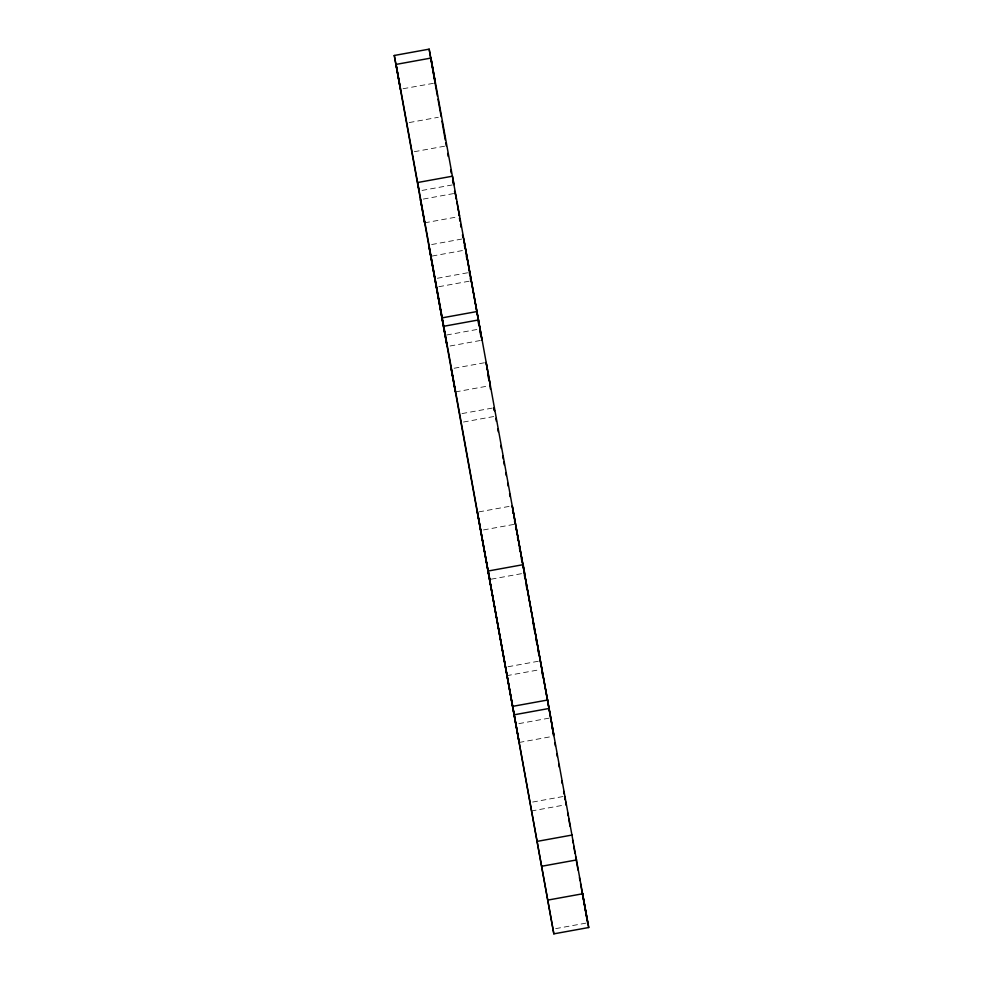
<?xml version="1.0" encoding="UTF-8"?>
<svg xmlns="http://www.w3.org/2000/svg" width="983" height="983" viewBox="0 0 983 983"><rect width="100%" height="100%" fill="white"/><g stroke="black" fill="none" stroke-linecap="round" stroke-linejoin="round"><path stroke-width="0.74" stroke-dasharray="4.92 3.69" d="M403.079 88.728L433.847 83.248M409.235 122.556L438.295 117.284M414.322 151.701L444.832 146.16M422.026 190.444L452.536 184.89M423.341 199.07L453.851 193.528M424.656 222.834L456.616 217.034M431.66 244.534L462.157 238.992M432.164 256.047L462.674 250.518M437.349 278.275L467.859 272.733M438.823 286.717L469.333 281.175M446.614 335.006L478.574 329.194M450.03 346.004L480.54 340.462M454.134 368.256L484.644 362.715M455.424 391.934L487.384 386.135M461.973 413.585L492.483 408.056M463.448 422.039L493.957 416.497M478.832 511.897L509.341 506.368M483.476 529.935L513.986 524.394M491.254 579.171L521.764 573.63M508.039 666.744L538.549 661.203M506.601 675.714L540.023 669.644M518.852 723.635L549.362 718.094M519.147 742.46L551.107 736.66M532.651 802.054L563.161 796.513M531.225 811.024L564.635 804.966M555.69 928.628L586.2 923.086"/><path stroke-width="1.47" d="M394.281 55.478L429.153 49.15L435.309 82.977L430.959 58.071L396.088 64.399L400.437 89.306L394.281 55.478L553.847 933.85L588.719 927.522L430.959 58.071M553.847 933.85L442.264 317.841L477.136 311.513M443.738 326.282L478.61 319.942M512.954 706.31L547.814 699.982M514.416 714.752L549.288 708.424M537.455 841.325L572.315 834.997M541.805 866.244L576.665 859.916M547.961 900.072L582.821 893.744M489.915 383.542L490.296 385.606L490.112 384.574M455.62 194.929L456.407 199.254M458.864 212.967L459.442 216.063L458.52 210.878M486.855 366.573L486.094 362.457L487.445 370.05M457.906 207.708L458.422 210.522M489.067 378.934L489.534 381.502M422.063 208.408L420.441 199.598L421.449 205.238M423.046 214.036L424.656 222.834L423.648 217.206M480.036 328.936L463.62 238.722L481.989 340.192L480.282 330.349M487.322 369.129L487.851 372.029M488.404 375.051L488.035 373.036L489.829 382.94M550.812 717.836L512.241 505.84L515.436 524.136M435.039 82.928L437.447 96.174M437.988 99.111L441.195 116.756M456.812 201.687L458.385 210.116M515.706 525.635L531.852 614.35M532.393 617.349L541.694 668.477M542.247 671.475L543.611 678.995M544.164 682.005L553.736 734.62M588.719 927.522L582.563 893.694L587.158 920.014M447.658 153.434L448.199 156.444M450.669 170.01L451.222 173.02M452.585 180.553L453.138 183.563M454.515 191.107L455.055 194.118M459.442 218.226L459.995 221.236M460.536 224.247L461.088 227.27M462.465 234.802L463.005 237.812M464.381 245.345L464.922 248.367M466.298 255.899L466.851 258.91M494.486 410.796L493.933 407.785L494.424 410.599M495.85 418.34L496.403 421.351M497.779 428.883L498.32 431.893M500.789 445.459L501.342 448.469M502.706 456.001L503.259 459.024M503.812 462.035L504.353 465.045M505.729 472.577L506.27 475.6M507.646 483.132L508.199 486.143M509.563 493.675L510.116 496.685M512.585 510.251L513.126 513.261M514.502 520.806L515.043 523.816M515.596 526.827L516.149 529.837M517.513 537.382L518.066 540.392M519.429 547.924L519.982 550.935M521.359 558.467L521.899 561.49M524.369 575.043L524.922 578.065M526.286 585.598L526.839 588.608M533.142 623.271L533.695 626.282M534.236 629.292L534.789 632.302M536.153 639.847L536.706 642.857M538.082 650.39L538.623 653.4M565.164 799.265L564.623 796.255L565.114 799.068M565.716 802.275L566.257 805.298M567.633 812.83L568.186 815.841M568.727 818.851L570.103 826.396M572.573 839.949L573.114 842.959M573.667 845.982L575.03 853.514M575.583 856.525L578.053 870.09M579.429 877.622L579.97 880.633M580.523 883.656L587.65 922.828M478.18 321.515L478.721 324.513M480.085 332.033L480.638 335.043M488.023 375.641L488.576 378.639M489.939 386.159L490.48 389.17M542.014 672.384L542.567 675.395M551.868 726.511L552.409 729.521M552.962 732.532L553.503 735.542M554.879 743.05L555.42 746.06M556.796 753.58L557.336 756.591M558.7 764.098L559.253 767.109M561.711 780.637L562.264 783.648M563.628 791.168L564.181 794.178M564.721 797.176L565.274 800.187M396.088 64.399L442.264 317.841M453.532 381.392L451.222 368.785L455.424 391.934L453.667 382.375M421.953 208.015L423.157 214.417M456.309 198.91L455.559 194.732M565.606 801.882L566.097 804.696M551.058 719.237L553.761 734.719M524.664 573.101L523.189 564.66L488.33 570.988L489.804 579.442M453.986 184.632L452.512 176.19L417.64 182.519L419.114 190.972M469.321 272.475L469.8 275.289M470.292 278.103L470.783 280.917M441.957 121.13L445.262 140.065M445.778 142.977L446.282 145.902M429.153 49.15L434.793 81.466M445.164 335.264L428.748 245.05L447.13 346.52L445.164 335.264M515.952 724.164L477.382 512.168L519.147 742.46L515.952 724.164"/></g></svg>
